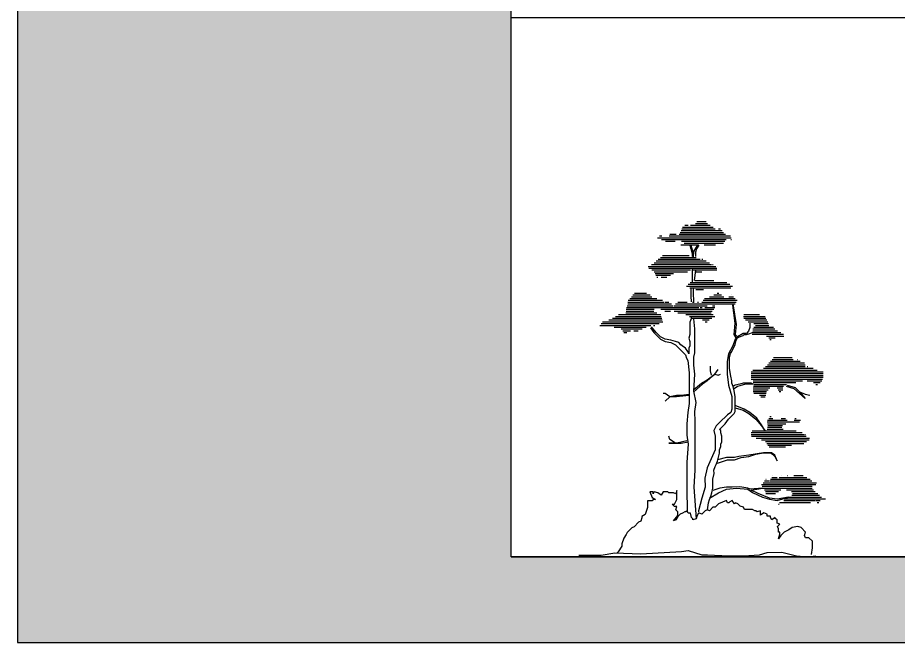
# Model space of a CAD drawing. Header units: millimetres. Extents: x 87938 to 265635, y 330093 to 434310.
# Drawn here: x 87938 to 114555, y 330093 to 348959 of the extents above; entities that cross this region are included whole.
import ezdxf

# ---------------------------------------------------------------- set-up
doc = ezdxf.new("R2010")
doc.units = ezdxf.units.MM
doc.layers.add('www.cad-blocks.net', color=7, linetype='Continuous')

# ---------------------------------------------------------------- blocks, each defined once
blk = doc.blocks.new('A$C508E1127')
at = {"color": 0}
for p, q in [((3570, 10121), (3854, 10121)), ((3095, 9851), (4330, 9851)), ((3117, 9905), (4118, 9905)), ((3139, 9959), (4060, 9959)), ((3208, 10013), (3306, 10013)), ((3379, 10013), (3968, 10013)), ((3533, 10067), (3889, 10067)), ((4222, 9905), (4287, 9905)), ((2381, 9635), (4601, 9635)), ((2439, 9689), (2508, 9689)), ((2729, 9689), (4587, 9689)), ((2757, 9743), (2945, 9743)), ((3035, 9743), (4436, 9743)), ((3068, 9797), (4374, 9797)), ((2502, 9581), (4457, 9581)), ((2623, 9527), (2913, 9527)), ((3086, 9419), (3619, 9419)), ((3102, 9527), (4417, 9527)), ((3184, 9473), (4372, 9473)), ((3793, 9419), (4132, 9419)), ((4599, 9581), (4615, 9581)), ((2534, 9095), (3335, 9095)), ((2201, 8825), (4012, 8825)), ((2283, 8879), (3931, 8879)), ((2342, 8933), (3826, 8933)), ((2402, 8987), (3674, 8987)), ((2468, 9041), (3544, 9041)), ((3717, 8987), (3748, 8987)), ((3833, 8933), (3848, 8933)), ((3935, 8879), (3949, 8879)), ((4038, 8825), (4066, 8825)), ((2098, 8771), (4146, 8771)), ((2120, 8717), (4174, 8717)), ((2212, 8663), (3382, 8663)), ((2274, 8609), (3291, 8609)), ((2311, 8555), (2864, 8555)), ((3460, 8663), (4174, 8663)), ((3533, 8609), (3721, 8609)), ((4182, 8771), (4186, 8771)), ((2333, 8501), (2777, 8501)), ((2356, 8447), (2385, 8447)), ((2486, 8447), (2657, 8447)), ((3371, 8285), (4472, 8285)), ((3510, 8339), (4084, 8339)), ((3254, 8177), (4650, 8177)), ((3308, 8231), (4567, 8231)), ((3357, 8123), (4597, 8123)), ((3543, 8069), (3771, 8069)), ((1496, 7745), (2532, 7745)), ((1543, 7799), (2364, 7799)), ((1589, 7853), (2213, 7853)), ((1636, 7907), (2156, 7907)), ((1683, 7961), (2048, 7961)), ((3760, 7745), (4784, 7745)), ((3800, 7799), (4730, 7799)), ((3954, 7853), (4383, 7853)), ((4079, 7907), (4313, 7907)), ((4186, 7961), (4230, 7961)), ((4531, 7853), (4676, 7853)), ((4618, 7907), (4621, 7907)), ((1437, 7475), (2275, 7475)), ((1444, 7529), (2847, 7529)), ((1460, 7583), (2847, 7583)), ((1482, 7691), (2574, 7691)), ((1482, 7637), (2806, 7637)), ((2482, 7475), (2828, 7475)), ((2603, 7691), (2724, 7691)), ((2832, 7475), (4082, 7475)), ((2836, 7529), (3632, 7529)), ((2873, 7583), (3686, 7583)), ((2925, 7637), (3727, 7637)), ((2997, 7691), (3277, 7691)), ((3440, 7691), (3485, 7691)), ((3591, 7691), (3614, 7691)), ((3673, 7529), (3733, 7529)), ((3684, 7583), (3879, 7583)), ((3695, 7637), (4723, 7637)), ((3721, 7691), (4760, 7691)), ((3809, 7529), (4110, 7529)), ((4040, 7583), (4110, 7583)), ((1016, 7205), (2506, 7205)), ((1110, 7259), (2491, 7259)), ((1200, 7313), (2476, 7313)), ((1423, 7367), (2356, 7367)), ((1430, 7421), (2267, 7421)), ((2598, 7421), (2776, 7421)), ((2886, 7421), (4029, 7421)), ((2991, 7367), (3999, 7367)), ((3233, 7313), (4066, 7313)), ((3344, 7259), (4111, 7259)), ((3412, 7205), (4024, 7205)), ((4975, 7259), (5630, 7259)), ((4986, 7205), (5657, 7205)), ((4991, 7313), (5466, 7313)), ((633, 6989), (2174, 6989)), ((673, 7043), (2434, 7043)), ((717, 7097), (2537, 7097)), ((911, 7151), (2522, 7151)), ((1067, 6935), (2039, 6935)), ((2258, 6989), (2295, 6989)), ((3741, 7151), (3937, 7151)), ((3824, 7097), (3883, 7097)), ((5038, 7151), (5684, 7151)), ((5119, 7097), (5711, 7097)), ((5286, 6935), (5889, 6935)), ((5295, 7043), (5730, 7043)), ((5340, 6989), (5748, 6989)), ((1282, 6881), (1918, 6881)), ((1337, 6827), (1559, 6827)), ((1365, 6773), (1452, 6773)), ((1660, 6827), (1797, 6827)), ((5244, 6719), (6188, 6719)), ((5251, 6773), (6107, 6773)), ((5258, 6827), (6002, 6827)), ((5265, 6881), (5930, 6881)), ((5670, 6665), (6194, 6665)), ((5740, 6611), (5936, 6611)), ((5778, 6557), (5810, 6557)), ((5797, 5909), (6695, 5909)), ((5850, 5963), (6477, 5963)), ((5889, 6017), (6452, 6017)), ((6596, 5963), (6614, 5963)), ((5256, 5639), (7205, 5639)), ((5582, 5693), (7087, 5693)), ((5639, 5747), (6844, 5747)), ((5703, 5801), (6844, 5801)), ((5743, 5855), (6820, 5855)), ((6903, 5747), (6926, 5747)), ((5207, 5585), (7390, 5585)), ((5207, 5531), (7390, 5531)), ((5207, 5477), (7390, 5477)), ((5207, 5423), (7390, 5423)), ((5207, 5369), (7363, 5369)), ((5274, 5315), (6764, 5315)), ((5274, 5261), (6559, 5261)), ((5274, 5099), (5776, 5099)), ((5277, 5153), (6183, 5153)), ((5295, 5207), (6283, 5207)), ((5999, 5099), (6163, 5099)), ((6904, 5315), (7349, 5315)), ((7090, 5261), (7298, 5261)), ((7163, 5207), (7218, 5207)), ((5274, 5045), (5720, 5045)), ((5274, 4991), (5678, 4991)), ((5294, 4937), (5661, 4937)), ((5463, 4883), (5653, 4883)), ((5499, 4829), (5634, 4829)), ((6027, 5045), (6163, 5045)), ((6054, 4991), (6105, 4991)), ((5690, 4073), (6676, 4073)), ((5704, 4019), (6260, 4019)), ((5709, 4127), (6300, 4127)), ((5743, 4181), (5868, 4181)), ((5777, 4235), (5814, 4235)), ((6121, 4181), (6244, 4181)), ((6506, 4127), (6703, 4127)), ((6533, 4181), (6570, 4181)), ((5213, 3749), (6748, 3749)), ((5240, 3803), (5656, 3803)), ((5665, 3803), (6572, 3803)), ((5689, 3857), (6174, 3857)), ((5707, 3911), (6137, 3911)), ((5718, 3965), (6155, 3965)), ((5211, 3695), (6802, 3695)), ((5218, 3641), (6868, 3641)), ((5366, 3587), (6882, 3587)), ((5523, 3533), (6965, 3533)), ((5646, 3479), (6887, 3479)), ((6827, 3695), (6854, 3695)), ((6892, 3587), (6969, 3587)), ((5685, 3425), (6802, 3425)), ((5718, 3371), (6428, 3371)), ((5750, 3317), (6247, 3317)), ((5830, 2399), (5995, 2399)), ((5861, 2453), (5862, 2453)), ((6056, 2399), (6892, 2399)), ((6133, 2453), (6136, 2453)), ((6303, 2453), (6308, 2453)), ((6502, 2453), (6786, 2453)), ((5526, 2183), (7160, 2183)), ((5538, 2129), (7055, 2129)), ((5570, 2237), (7186, 2237)), ((5613, 2291), (5746, 2291)), ((5657, 2345), (5663, 2345)), ((5766, 2291), (7048, 2291)), ((5798, 2345), (6994, 2345)), ((5554, 2075), (6135, 2075)), ((5611, 2021), (6107, 2021)), ((5639, 1967), (6040, 1967)), ((5658, 1913), (5945, 1913)), ((6137, 2075), (7052, 2075)), ((6278, 2021), (7093, 2021)), ((6430, 1967), (7141, 1967)), ((6458, 1913), (7224, 1913)), ((6071, 1643), (7005, 1643)), ((6202, 1697), (7144, 1697)), ((6206, 1751), (7456, 1751)), ((6323, 1805), (7334, 1805)), ((6435, 1859), (7279, 1859)), ((7166, 1697), (7298, 1697)), ((7202, 1643), (7258, 1643)), ((6035, 1589), (6060, 1589))]:
    blk.add_line(p, q, dxfattribs=at)
for p, q in [((3353, 9406), (3389, 9301)), ((3388, 9407), (3459, 9165)), ((3490, 9235), (3595, 9407)), ((3626, 9407), (3560, 9302)), ((3595, 9407), (3626, 9407)), ((3389, 9301), (3424, 9134)), ((3424, 9134), (3424, 9064)), ((3459, 9165), (3460, 9029)), ((3460, 9029), (3490, 9235)), ((3560, 9302), (3525, 9200)), ((3525, 9200), (3526, 9064)), ((3425, 8689), (3426, 8280)), ((3527, 8654), (3492, 8346)), ((3392, 8108), (3392, 7972)), ((3462, 8108), (3462, 7906)), ((3392, 7972), (3392, 7870)), ((3392, 7870), (3393, 7699)), ((3462, 7906), (3463, 7769)), ((3463, 7769), (3463, 7699)), ((4656, 7636), (4759, 7020)), ((4724, 7055), (4656, 7601)), ((3394, 7188), (3359, 7087)), ((3394, 7254), (3394, 7188)), ((3464, 7188), (3496, 6880)), ((2338, 6776), (2201, 6947)), ((3359, 7087), (3359, 6982)), ((3359, 6982), (3359, 6950)), ((3359, 6950), (3360, 6814)), ((4693, 6712), (4724, 7055)), ((4759, 7020), (4724, 6712)), ((5168, 7056), (5168, 6920)), ((2166, 6912), (2268, 6776)), ((2268, 6776), (2374, 6675)), ((2475, 6640), (2338, 6776)), ((2374, 6675), (2475, 6570)), ((3360, 6709), (3329, 6607)), ((3360, 6814), (3360, 6709)), ((3496, 6880), (3497, 6541)), ((4760, 6611), (4693, 6712)), ((4724, 6712), (4795, 6646)), ((4966, 6748), (4795, 6646)), ((4861, 6646), (4966, 6681)), ((5067, 6748), (4966, 6748)), ((4966, 6681), (4997, 6713)), ((4997, 6713), (5068, 6713)), ((5134, 6818), (5067, 6748)), ((5068, 6713), (5169, 6748)), ((5168, 6920), (5134, 6818)), ((5169, 6748), (5270, 6783)), ((2612, 6570), (2475, 6640)), ((2475, 6570), (2612, 6504)), ((2783, 6540), (2612, 6570)), ((2612, 6504), (2784, 6469)), ((2920, 6505), (2783, 6540)), ((2784, 6469), (2920, 6403)), ((3021, 6470), (2920, 6505)), ((2920, 6403), (3022, 6298)), ((3088, 6404), (3021, 6470)), ((3123, 6369), (3088, 6404)), ((3329, 6607), (3360, 6506)), ((3360, 6506), (3361, 6369)), ((3497, 6541), (3498, 6163)), ((4624, 6201), (4725, 6408)), ((4725, 6575), (4659, 6373)), ((4795, 6646), (4725, 6575)), ((4725, 6408), (4760, 6544)), ((4760, 6544), (4795, 6611)), ((4795, 6611), (4861, 6646)), ((3022, 6298), (3123, 6197)), ((3224, 6299), (3123, 6369)), ((3123, 6197), (3225, 6096)), ((3295, 6198), (3224, 6299)), ((3330, 6132), (3295, 6198)), ((3361, 6369), (3330, 6299)), ((3330, 6299), (3330, 6198)), ((3330, 6198), (3330, 6132)), ((3498, 6163), (3467, 6027)), ((4523, 6134), (4489, 5893)), ((4659, 6373), (4523, 6134)), ((4558, 6029), (4589, 6135)), ((4589, 6135), (4624, 6201)), ((3225, 6096), (3260, 5995)), ((3260, 5995), (3296, 5925)), ((3296, 5925), (3332, 5551)), ((3467, 6027), (3467, 5789)), ((4489, 5893), (4490, 5518)), ((4559, 5928), (4558, 6029)), ((4559, 5827), (4559, 5928)), ((3467, 5789), (3499, 5516)), ((3979, 5619), (3978, 5755)), ((4014, 5482), (3979, 5619)), ((4115, 5517), (4216, 5654)), ((4559, 5690), (4559, 5827)), ((4591, 5452), (4559, 5690)), ((3332, 5551), (3332, 5414)), ((3332, 5414), (3333, 5141)), ((3499, 5516), (3469, 5005)), ((3707, 5244), (3878, 5345)), ((4115, 5517), (3878, 5314)), ((3878, 5345), (4115, 5517)), ((4115, 5517), (4217, 5483)), ((4217, 5483), (4287, 5518)), ((4490, 5518), (4525, 5179)), ((4626, 5316), (4591, 5452)), ((3333, 5141), (3333, 4833)), ((3469, 5040), (3707, 5244)), ((3742, 5209), (3469, 4970)), ((3878, 5314), (3742, 5209)), ((4525, 5179), (4628, 4836)), ((4627, 5246), (4626, 5316)), ((4662, 5145), (4627, 5246)), ((4728, 5180), (4662, 5145)), ((4697, 5008), (4662, 5145)), ((4798, 5145), (4697, 5074)), ((4865, 5211), (4728, 5180)), ((4935, 5180), (4798, 5145)), ((4970, 5247), (4865, 5211)), ((5036, 5212), (4935, 5180)), ((5001, 5247), (4970, 5247)), ((5071, 5247), (5001, 5247)), ((5137, 5212), (5036, 5212)), ((5137, 5247), (5071, 5247)), ((5208, 5247), (5137, 5247)), ((5274, 5212), (5137, 5212)), ((5274, 5212), (5208, 5247)), ((6264, 5148), (6502, 5079)), ((6299, 5184), (6537, 5114)), ((6502, 5079), (6846, 4776)), ((6537, 5114), (6674, 4978)), ((2616, 4933), (2546, 4933)), ((2752, 4832), (2616, 4933)), ((2752, 4832), (2616, 4695)), ((2955, 4867), (2752, 4832)), ((2955, 4832), (2752, 4832)), ((3333, 4868), (2955, 4832)), ((3092, 4868), (2955, 4867)), ((3333, 4903), (3092, 4868)), ((3333, 4833), (3334, 4631)), ((3469, 5005), (3536, 4662)), ((4628, 4836), (4628, 4634)), ((4729, 4837), (4697, 5008)), ((4729, 4700), (4729, 4837)), ((6674, 4978), (6846, 4912)), ((6674, 4978), (6846, 4776)), ((6846, 4912), (6982, 4877)), ((3334, 4631), (3299, 4358)), ((3536, 4662), (3502, 4389)), ((4628, 4634), (4629, 4462)), ((4730, 4564), (4729, 4700)), ((5003, 4463), (4730, 4564)), ((4730, 4498), (4730, 4564)), ((3299, 4358), (3265, 4014)), ((3502, 4389), (3503, 4085)), ((4493, 4290), (4255, 4052)), ((4594, 4361), (4493, 4290)), ((4629, 4462), (4594, 4361)), ((4629, 4256), (4699, 4326)), ((4699, 4326), (4730, 4392)), ((4730, 4498), (4972, 4428)), ((4730, 4392), (4730, 4498)), ((4972, 4428), (5140, 4327)), ((5175, 4362), (5003, 4463)), ((5140, 4327), (5347, 4156)), ((5382, 4191), (5175, 4362)), ((3265, 4014), (3266, 3675)), ((3503, 4085), (3504, 3707)), ((4255, 4052), (4154, 3950)), ((4392, 3982), (4427, 4017)), ((4427, 4017), (4528, 4154)), ((4528, 4154), (4594, 4224)), ((4594, 4224), (4629, 4256)), ((5347, 4156), (5519, 3954)), ((5519, 3985), (5382, 4191)), ((4154, 3950), (4084, 3814)), ((4084, 3814), (4120, 3642)), ((4256, 3845), (4291, 3880)), ((4291, 3814), (4256, 3845)), ((4291, 3880), (4392, 3982)), ((4291, 3744), (4291, 3814)), ((4323, 3643), (4291, 3744)), ((5620, 3817), (5519, 3985)), ((5519, 3954), (5620, 3817)), ((2756, 3538), (2720, 3639)), ((2927, 3433), (2756, 3538)), ((3266, 3504), (2959, 3433)), ((3095, 3433), (3302, 3469)), ((3266, 3675), (3302, 3402)), ((3504, 3707), (3505, 3333)), ((4120, 3642), (4120, 3436)), ((4292, 3405), (4323, 3471)), ((4323, 3573), (4323, 3643)), ((4323, 3506), (4323, 3573)), ((4323, 3471), (4323, 3506)), ((2959, 3433), (2721, 3432)), ((2721, 3432), (3095, 3433)), ((3302, 3402), (3268, 2857)), ((3505, 3333), (3506, 2923)), ((4121, 3233), (3884, 2687)), ((4120, 3436), (4121, 3233)), ((4257, 3233), (4292, 3335)), ((4258, 3132), (4257, 3233)), ((4292, 3335), (4292, 3405)), ((4188, 2890), (4258, 3132)), ((4461, 2996), (4188, 2925)), ((4702, 2997), (4461, 2996)), ((4839, 3028), (4702, 2997)), ((4702, 2926), (4905, 2997)), ((5143, 3064), (4839, 3028)), ((4905, 2997), (5143, 3029)), ((5587, 3135), (5143, 3064)), ((5143, 3029), (5349, 3099)), ((5349, 3099), (5587, 3135)), ((5825, 3136), (5587, 3135)), ((5587, 3135), (5688, 3135)), ((5688, 3135), (5794, 3136)), ((5794, 3136), (5860, 3101)), ((5930, 3066), (5825, 3136)), ((5860, 3101), (5930, 3031)), ((5997, 2894), (5930, 3066)), ((5930, 3031), (5997, 2894)), ((3268, 2857), (3269, 2478)), ((3506, 2923), (3506, 2615)), ((3884, 2687), (3815, 2378)), ((4087, 2617), (4122, 2722)), ((4122, 2722), (4157, 2789)), ((4157, 2789), (4188, 2890)), ((4188, 2824), (4496, 2926)), ((4496, 2926), (4702, 2926)), ((3269, 2478), (3270, 2069)), ((3506, 2615), (3476, 2105)), ((4053, 2344), (4088, 2515)), ((4088, 2515), (4087, 2617)), ((3815, 2378), (3816, 2105)), ((4053, 2278), (4053, 2344)), ((4053, 2176), (4053, 2278)), ((4054, 2071), (4053, 2176)), ((2249, 1965), (2143, 1965)), ((2143, 1965), (2214, 1794)), ((2280, 1965), (2249, 1899)), ((2249, 1899), (2249, 1965)), ((2385, 1930), (2280, 1965)), ((2487, 1864), (2385, 1930)), ((2553, 1966), (2487, 1864)), ((2689, 1966), (2553, 1966)), ((2724, 1931), (2689, 1966)), ((2795, 1931), (2724, 1931)), ((2861, 1932), (2795, 1931)), ((2931, 1901), (2861, 1932)), ((2962, 2002), (2931, 1901)), ((2963, 1795), (2962, 2002)), ((3270, 2069), (3272, 1356)), ((3476, 2105), (3545, 1150)), ((3816, 2105), (3715, 1766)), ((3953, 1767), (4225, 1935)), ((3988, 1833), (4023, 1934)), ((4023, 1934), (4054, 2071)), ((4260, 2071), (4054, 2005)), ((4225, 1935), (4463, 2041)), ((4463, 2107), (4260, 2071)), ((4634, 2107), (4463, 2107)), ((4463, 2041), (4771, 2073)), ((4872, 2108), (4634, 2107)), ((4771, 2073), (5114, 2042)), ((5114, 2074), (4872, 2108)), ((5180, 2043), (5114, 2074)), ((5114, 2042), (5251, 1937)), ((5554, 2075), (5180, 2043)), ((5215, 2008), (5554, 2075)), ((5418, 1907), (5215, 2008)), ((5251, 1937), (5555, 1802)), ((5762, 1771), (5418, 1907)), ((2214, 1692), (2078, 1692)), ((2078, 1692), (2078, 1590)), ((2214, 1794), (2316, 1728)), ((2249, 1727), (2214, 1692)), ((2316, 1728), (2249, 1727)), ((2897, 1592), (2963, 1729)), ((2963, 1729), (2963, 1795)), ((3715, 1766), (3615, 1388)), ((3887, 1423), (3918, 1630)), ((3918, 1630), (3953, 1732)), ((3953, 1732), (3988, 1833)), ((4464, 1698), (4226, 1596)), ((4499, 1631), (4464, 1698)), ((4534, 1632), (4499, 1631)), ((4569, 1663), (4534, 1632)), ((4635, 1698), (4569, 1663)), ((4706, 1597), (4635, 1698)), ((4737, 1632), (4706, 1597)), ((4807, 1597), (4737, 1632)), ((4874, 1527), (4807, 1597)), ((5555, 1802), (5762, 1736)), ((6000, 1737), (5762, 1771)), ((5762, 1736), (6000, 1701)), ((6000, 1701), (6343, 1804)), ((6343, 1804), (6000, 1737)), ((2078, 1489), (2009, 1282)), ((2078, 1590), (2078, 1520)), ((2078, 1520), (2078, 1489)), ((2897, 1522), (2827, 1592)), ((2827, 1592), (2897, 1592)), ((2963, 1522), (2897, 1522)), ((2932, 1421), (2963, 1522)), ((2964, 1386), (2932, 1421)), ((2999, 1355), (2964, 1386)), ((2999, 1250), (2999, 1355)), ((3205, 1355), (3135, 1320)), ((3237, 1356), (3205, 1355)), ((3272, 1387), (3237, 1356)), ((3307, 1321), (3272, 1387)), ((3615, 1388), (3615, 1356)), ((3817, 1388), (3751, 1322)), ((3887, 1423), (3817, 1388)), ((3954, 1388), (3887, 1423)), ((4055, 1494), (3954, 1388)), ((4125, 1494), (4055, 1494)), ((4226, 1596), (4125, 1494)), ((4979, 1496), (4874, 1527)), ((5010, 1426), (4979, 1496)), ((5080, 1426), (5010, 1426)), ((5147, 1426), (5080, 1426)), ((5252, 1427), (5147, 1426)), ((5318, 1392), (5252, 1427)), ((5353, 1392), (5318, 1392)), ((5389, 1361), (5353, 1392)), ((5490, 1392), (5389, 1361)), ((5490, 1256), (5490, 1392)), ((1873, 1079), (1807, 1044)), ((1908, 1181), (1873, 1079)), ((2009, 1282), (1907, 1216)), ((1907, 1216), (1908, 1181)), ((2863, 1082), (2999, 1250)), ((2933, 1113), (2863, 1082)), ((2999, 1218), (2933, 1113)), ((3069, 1285), (2999, 1218)), ((3135, 1320), (3069, 1285)), ((3373, 1321), (3307, 1321)), ((3409, 1184), (3373, 1321)), ((3444, 1149), (3409, 1184)), ((3545, 1150), (3444, 1114)), ((3444, 1114), (3444, 1149)), ((3580, 1251), (3545, 1150)), ((3615, 1321), (3580, 1251)), ((3646, 1321), (3615, 1321)), ((3716, 1286), (3646, 1321)), ((3751, 1322), (3716, 1286)), ((5591, 1326), (5490, 1256)), ((5693, 1291), (5591, 1326)), ((5693, 1225), (5693, 1291)), ((5798, 1225), (5693, 1225)), ((5798, 1190), (5798, 1225)), ((5830, 1120), (5798, 1190)), ((5935, 1191), (5830, 1120)), ((5935, 1155), (5935, 1191)), ((6001, 1121), (5935, 1155)), ((6001, 1054), (6001, 1121)), ((1600, 872), (1464, 735)), ((1670, 907), (1600, 872)), ((1807, 1044), (1670, 907)), ((6001, 1019), (6001, 1054)), ((6072, 984), (6001, 1019)), ((6002, 918), (6072, 984)), ((6037, 848), (6002, 918)), ((6037, 746), (6037, 848)), ((6345, 817), (6209, 747)), ((6446, 884), (6345, 817)), ((6618, 919), (6446, 884)), ((6719, 884), (6618, 919)), ((6856, 748), (6719, 884)), ((1363, 563), (1297, 396)), ((1433, 669), (1363, 563)), ((1464, 735), (1433, 669)), ((6072, 746), (6037, 746)), ((6038, 544), (6072, 680)), ((6104, 645), (6038, 544)), ((6072, 680), (6072, 746)), ((6209, 747), (6104, 645)), ((6821, 647), (6856, 748)), ((6856, 577), (6821, 647)), ((6958, 577), (6856, 577)), ((7059, 476), (6958, 577)), ((1298, 325), (1193, 154)), ((1297, 396), (1298, 325)), ((7029, 67), (7060, 273)), ((7060, 273), (7059, 476)), ((0, 49), (511, 51)), ((511, 51), (682, 51)), ((682, 51), (1091, 122)), ((1091, 122), (1875, 89)), ((1193, 154), (1159, 119)), ((1875, 89), (3103, 158)), ((3103, 158), (3310, 194)), ((3310, 194), (3719, 58)), ((3719, 58), (3891, 59)), ((3891, 59), (4538, 25)), ((4538, 25), (4741, 26)), ((4741, 26), (4982, 26)), ((4982, 26), (5458, 63)), ((5458, 63), (5696, 133)), ((5696, 133), (6140, 135)), ((6140, 135), (6585, 30)), ((6585, 30), (6924, 0)), ((6924, 0), (7166, 32))]:
    blk.add_line(p, q)
blk = doc.blocks.new('format')
at = {"layer": 'www.cad-blocks.net', "true_color": 0x444444}
blk.add_hatch(color=250, dxfattribs=at).paths.add_polyline_path([(87938, 330093), (102854, 330093), (102854, 434310), (87938, 434310)])
at = {"layer": 'www.cad-blocks.net', "true_color": 0x546d8e}
h = blk.add_hatch(color=155, dxfattribs=at)
h.set_gradient(color1=(68, 68, 68), color2=(84, 109, 142), tint=1)
h.paths.add_polyline_path([(102854, 332677), (102854, 330093), (265635, 330093), (265635, 332677)])
at = {"layer": 'www.cad-blocks.net', "color": 250, "true_color": 0x444444}
for p, q in [((87938, 434310), (87938, 330093)), ((87938, 330093), (102854, 330093))]:
    blk.add_line(p, q, dxfattribs=at)
at = {"layer": 'www.cad-blocks.net', "color": 155, "true_color": 0x546d8e}
for p, q in [((102854, 348959), (265635, 348959)), ((102854, 332677), (265635, 332677)), ((102854, 332677), (265635, 332677)), ((102854, 332677), (265635, 332677)), ((102854, 330093), (265635, 330093))]:
    blk.add_line(p, q, dxfattribs=at)
blk.add_lwpolyline([(102854, 430118), (265635, 430118), (265635, 332677), (102854, 332677)], close=True, dxfattribs=at)

msp = doc.modelspace()

# ---------------------------------------------------------------- block references
msp.add_blockref('A$C508E1127', (104896, 332677))
at = {"layer": 'www.cad-blocks.net'}
msp.add_blockref('format', (0, 0), dxfattribs=at)

doc.saveas('drawing.dxf')
